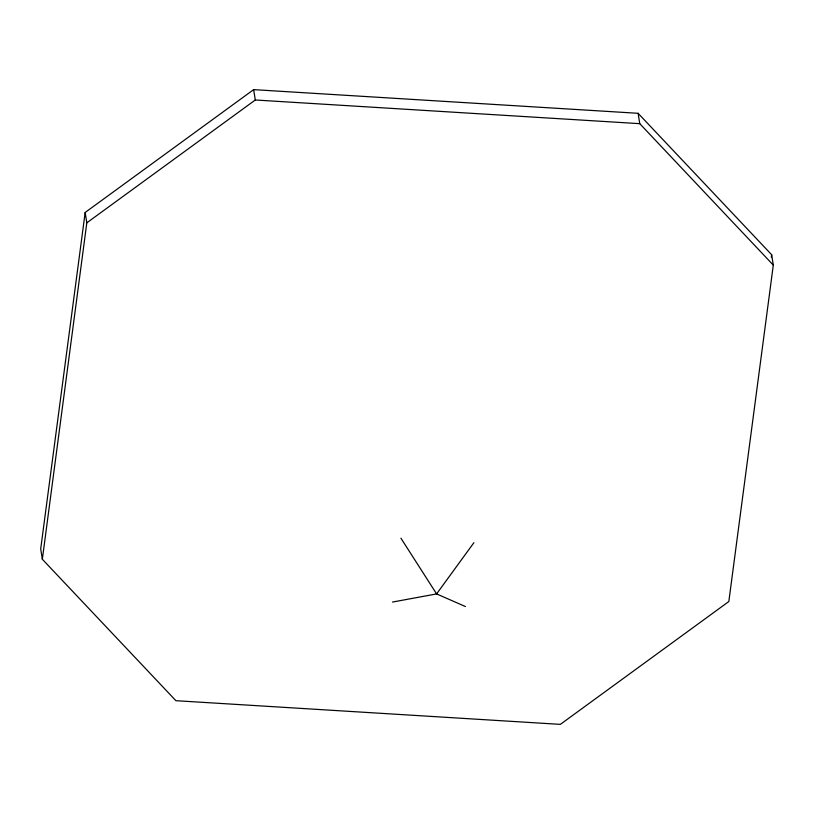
<?xml version="1.0" encoding="UTF-8"?>
<svg xmlns="http://www.w3.org/2000/svg" width="814" height="814" viewBox="0 0 814 814"><rect width="100%" height="100%" fill="white"/><g stroke="black" fill="none" stroke-linecap="round" stroke-linejoin="round"><path stroke-width="1.22" d="M85.165 212.464L40.7 548.901L42.338 559.249L175.895 700.691L560.358 724.368L728.835 601.526L773.3 265.099L771.662 254.741L638.115 113.309L253.642 89.632L85.165 212.464L86.813 222.833L42.338 559.259M771.326 257.265L771.662 254.741M473.911 542.684L436.599 593.915L392.47 602.065M86.813 222.833L255.291 99.99L639.763 123.667L773.3 265.11M465.466 606.552L436.599 593.915L400.915 538.186M253.642 89.632L255.291 99.99M638.115 113.309L639.743 123.667"/></g></svg>
